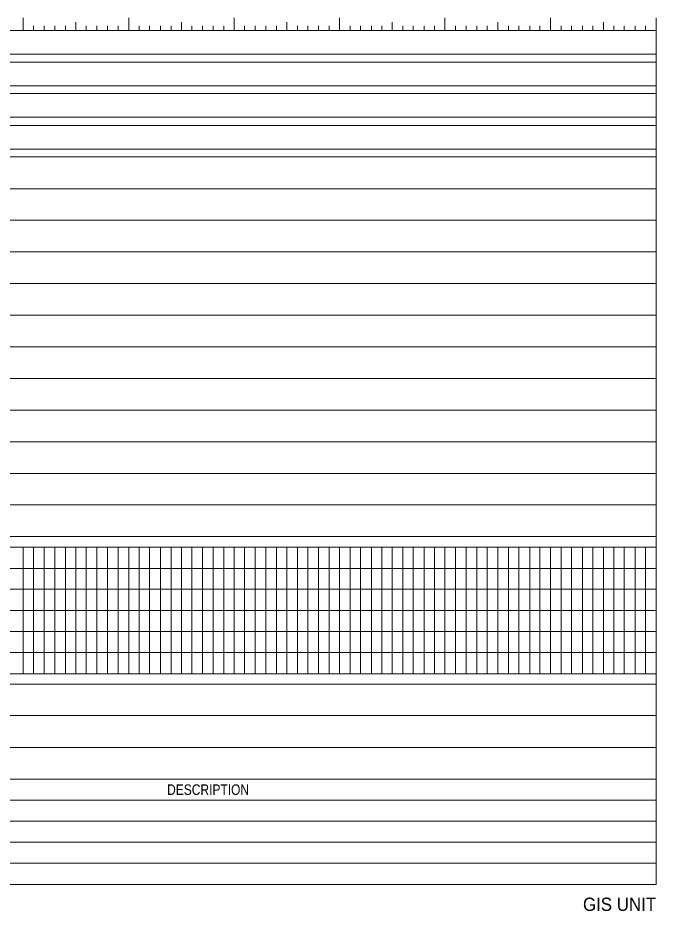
# Model space of a CAD drawing. Extents: x 0.3 to 21.8, y -10.9 to 5.5.
# Drawn here: x 15.75 to 21.81, y -10.91 to -2.43 of the extents above; entities that cross this region are included whole.
import ezdxf
from ezdxf.enums import TextEntityAlignment as Align

# ---------------------------------------------------------------- set-up
doc = ezdxf.new("R2010")
doc.units = 0
doc.header["$LTSCALE"] = 0.04
doc.layers.add('1', color=7, linetype='Continuous', lineweight=13)

msp = doc.modelspace()

# ---------------------------------------------------------------- linework, layer by layer
at = {"layer": '1'}
for p, q in [((15.8, -2.432), (15.8, -2.552)), ((16.801, -2.432), (16.801, -2.552)), ((17.801, -2.432), (17.801, -2.552)), ((18.802, -2.432), (18.802, -2.552)), ((19.802, -2.432), (19.802, -2.552)), ((20.805, -2.432), (20.805, -2.552)), ((21.806, -2.432), (21.806, -2.552)), ((15.899, -2.509), (15.899, -2.552)), ((16, -2.509), (16, -2.552)), ((16.101, -2.509), (16.101, -2.552)), ((16.2, -2.509), (16.2, -2.552)), ((16.301, -2.473), (16.301, -2.552)), ((16.399, -2.509), (16.399, -2.552)), ((16.5, -2.509), (16.5, -2.552)), ((16.601, -2.509), (16.601, -2.552)), ((16.702, -2.509), (16.702, -2.552)), ((16.899, -2.509), (16.899, -2.552)), ((17, -2.509), (17, -2.552)), ((17.102, -2.509), (17.102, -2.552)), ((17.203, -2.509), (17.203, -2.552)), ((17.301, -2.473), (17.301, -2.552)), ((17.4, -2.509), (17.4, -2.552)), ((17.501, -2.509), (17.501, -2.552)), ((17.602, -2.509), (17.602, -2.552)), ((17.703, -2.509), (17.703, -2.552)), ((17.9, -2.509), (17.9, -2.552)), ((18.001, -2.509), (18.001, -2.552)), ((18.102, -2.509), (18.102, -2.552)), ((18.203, -2.509), (18.203, -2.552)), ((18.302, -2.473), (18.302, -2.552)), ((18.403, -2.509), (18.403, -2.552)), ((18.501, -2.509), (18.501, -2.552)), ((18.602, -2.509), (18.602, -2.552)), ((18.703, -2.509), (18.703, -2.552)), ((18.903, -2.509), (18.903, -2.552)), ((19.001, -2.509), (19.001, -2.552)), ((19.105, -2.509), (19.105, -2.552)), ((19.203, -2.509), (19.203, -2.552)), ((19.302, -2.473), (19.302, -2.552)), ((19.403, -2.509), (19.403, -2.552)), ((19.502, -2.509), (19.502, -2.552)), ((19.605, -2.509), (19.605, -2.552)), ((19.704, -2.509), (19.704, -2.552)), ((19.903, -2.509), (19.903, -2.552)), ((20.002, -2.509), (20.002, -2.552)), ((20.105, -2.509), (20.105, -2.552)), ((20.204, -2.509), (20.204, -2.552)), ((20.303, -2.473), (20.303, -2.552)), ((20.404, -2.509), (20.404, -2.552)), ((20.502, -2.509), (20.502, -2.552)), ((20.606, -2.509), (20.606, -2.552)), ((20.704, -2.509), (20.704, -2.552)), ((20.904, -2.509), (20.904, -2.552)), ((21.002, -2.509), (21.002, -2.552)), ((21.106, -2.509), (21.106, -2.552)), ((21.204, -2.509), (21.204, -2.552)), ((21.305, -2.473), (21.305, -2.552)), ((21.404, -2.509), (21.404, -2.552)), ((21.503, -2.509), (21.503, -2.552)), ((21.606, -2.509), (21.606, -2.552)), ((21.705, -2.509), (21.705, -2.552)), ((0.267, -2.552), (21.806, -2.552)), ((21.806, -10.655), (21.806, -2.552)), ((1.789, -2.776), (21.806, -2.776)), ((0.267, -2.853), (21.806, -2.853)), ((1.789, -3.076), (21.806, -3.076)), ((0.267, -3.151), (21.806, -3.151)), ((1.789, -3.375), (21.806, -3.375)), ((1.245, -3.452), (21.806, -3.452)), ((1.789, -3.678), (21.806, -3.678)), ((0.267, -3.75), (21.806, -3.75)), ((1.245, -4.053), (21.806, -4.053)), ((1.245, -4.353), (21.806, -4.353)), ((1.245, -4.952), (21.806, -4.952)), ((1.245, -5.253), (21.806, -5.253)), ((0.267, -5.554), (21.806, -5.554)), ((0.267, -5.854), (21.806, -5.854)), ((0.267, -6.155), (21.806, -6.155)), ((1.245, -6.455), (21.806, -6.455)), ((0.267, -6.756), (21.806, -6.756)), ((0.267, -7.054), (21.806, -7.054)), ((0.267, -7.355), (21.806, -7.355)), ((1.789, -7.456), (21.806, -7.456)), ((15.8, -7.456), (15.8, -8.656)), ((15.899, -7.456), (15.899, -8.656)), ((16, -7.456), (16, -8.656)), ((16.101, -7.456), (16.101, -8.656)), ((16.2, -7.456), (16.2, -8.656)), ((16.301, -7.456), (16.301, -8.656)), ((16.399, -7.456), (16.399, -8.656)), ((16.5, -7.456), (16.5, -8.656)), ((16.601, -7.456), (16.601, -8.656)), ((16.702, -7.456), (16.702, -8.656)), ((16.801, -7.456), (16.801, -8.656)), ((16.899, -7.456), (16.899, -8.656)), ((17, -7.456), (17, -8.656)), ((17.102, -7.456), (17.102, -8.656)), ((17.203, -7.456), (17.203, -8.656)), ((17.301, -7.456), (17.301, -8.656)), ((17.4, -7.456), (17.4, -8.656)), ((17.501, -7.456), (17.501, -8.656)), ((17.602, -7.456), (17.602, -8.656)), ((17.703, -7.456), (17.703, -8.656)), ((17.801, -7.456), (17.801, -8.656)), ((17.9, -7.456), (17.9, -8.656)), ((18.001, -7.456), (18.001, -8.656)), ((18.102, -7.456), (18.102, -8.656)), ((18.203, -7.456), (18.203, -8.656)), ((18.302, -7.456), (18.302, -8.656)), ((18.403, -7.456), (18.403, -8.656)), ((18.501, -7.456), (18.501, -8.656)), ((18.602, -7.456), (18.602, -8.656)), ((18.703, -7.456), (18.703, -8.656)), ((18.802, -7.456), (18.802, -8.656)), ((18.903, -7.456), (18.903, -8.656)), ((19.001, -7.456), (19.001, -8.656)), ((19.105, -7.456), (19.105, -8.656)), ((19.203, -7.456), (19.203, -8.656)), ((19.302, -7.456), (19.302, -8.656)), ((19.403, -7.456), (19.403, -8.656)), ((19.502, -7.456), (19.502, -8.656)), ((19.605, -7.456), (19.605, -8.656)), ((19.704, -7.456), (19.704, -8.656)), ((19.802, -7.456), (19.802, -8.656)), ((19.903, -7.456), (19.903, -8.656)), ((20.002, -7.456), (20.002, -8.656)), ((20.105, -7.456), (20.105, -8.656)), ((20.204, -7.456), (20.204, -8.656)), ((20.303, -7.456), (20.303, -8.656)), ((20.404, -7.456), (20.404, -8.656)), ((20.502, -7.456), (20.502, -8.656)), ((20.606, -7.456), (20.606, -8.656)), ((20.704, -7.456), (20.704, -8.656)), ((20.805, -7.456), (20.805, -8.656)), ((20.904, -7.456), (20.904, -8.656)), ((21.002, -7.456), (21.002, -8.656)), ((21.106, -7.456), (21.106, -8.656)), ((21.204, -7.456), (21.204, -8.656)), ((21.305, -7.456), (21.305, -8.656)), ((21.404, -7.456), (21.404, -8.656)), ((21.503, -7.456), (21.503, -8.656)), ((21.606, -7.456), (21.606, -8.656)), ((21.705, -7.456), (21.705, -8.656)), ((1.789, -7.656), (21.806, -7.656)), ((1.789, -7.855), (21.806, -7.855)), ((1.789, -8.055), (21.806, -8.055)), ((1.789, -8.254), (21.806, -8.254)), ((1.789, -8.456), (21.806, -8.456)), ((1.789, -8.656), (21.806, -8.656)), ((1.789, -9.053), (21.806, -9.053)), ((1.789, -9.356), (21.806, -9.356)), ((0.267, -9.656), (21.806, -9.656)), ((9.995, -9.856), (21.806, -9.856)), ((9.995, -10.056), (21.806, -10.056)), ((9.995, -10.255), (21.806, -10.255)), ((13.306, -10.455), (21.806, -10.455)), ((0.267, -10.655), (21.806, -10.655))]:
    msp.add_line(p, q, dxfattribs=at)
for points in [[(0.267, -4.652), (1.245, -4.652), (21.806, -4.652)], [(0.267, -8.755), (3.951, -8.755), (21.806, -8.755)]]:
    msp.add_lwpolyline(points, dxfattribs=at)

# ---------------------------------------------------------------- texts
at = {"layer": '1', "width": 0.85}
msp.add_text('DESCRIPTION', height=0.1001, dxfattribs=at).set_placement((17.5545, -9.806), align=Align.CENTER)
at = {"layer": '1', "width": 0.95}
msp.add_text('GIS UNIT', height=0.1261, dxfattribs=at).set_placement((21.806, -10.907), align=Align.RIGHT)

doc.saveas('drawing.dxf')
